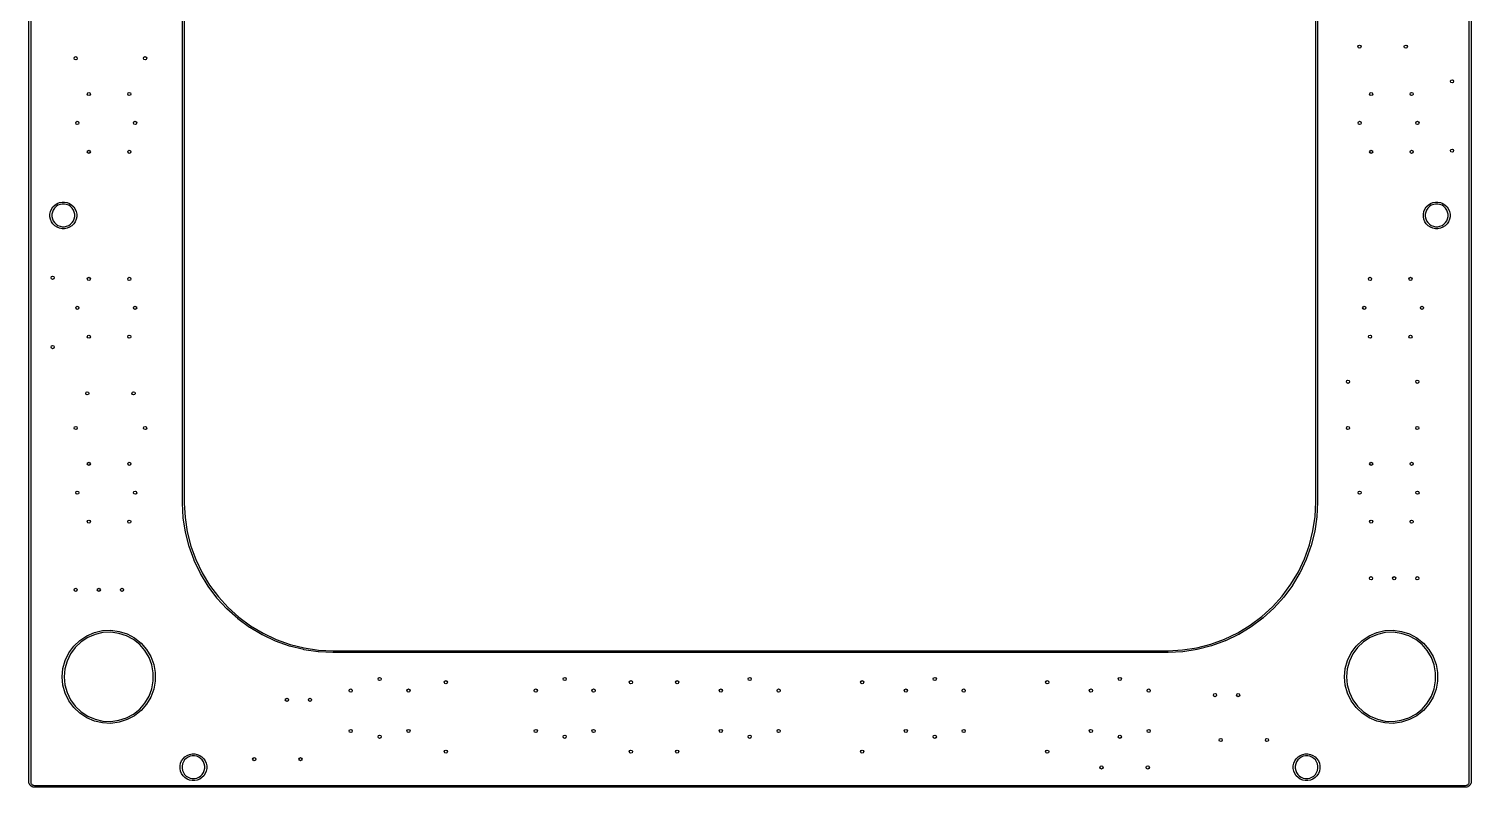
# Model space of a CAD drawing. Extents: x 17 to 176, y -177 to -9.
# Drawn here: x 17.2 to 175.6, y -176.6 to -93.3 of the extents above; entities that cross this region are included whole.
import ezdxf

# ---------------------------------------------------------------- set-up
doc = ezdxf.new("R2010")
doc.units = 0
doc.layers.add('BLACK', color=7, linetype='CONTINUOUS')

msp = doc.modelspace()

# ---------------------------------------------------------------- linework, layer by layer
at = {"layer": 'BLACK', "linetype": 'CONTINUOUS'}
for p, q in [((17.2038, -176.027), (17.2037, -52.2359)), ((17.4037, -52.2457), (17.4037, -176.02)), ((175.382, -176.017), (175.382, -52.2426)), ((175.582, -52.2359), (175.582, -176.027)), ((34.063, -145.298), (34.063, -53.7107)), ((34.263, -53.7181), (34.263, -145.293)), ((158.523, -145.291), (158.523, -53.716)), ((158.723, -53.7107), (158.723, -145.298)), ((20.2958, -112.493), (20.5625, -112.383)), ((20.5625, -112.383), (20.8456, -112.327)), ((20.8456, -112.327), (21.1343, -112.327)), ((21.1343, -112.327), (21.4174, -112.383)), ((21.4174, -112.383), (21.6841, -112.493)), ((171.102, -112.493), (171.369, -112.383)), ((171.369, -112.383), (171.652, -112.327)), ((171.652, -112.327), (171.94, -112.327)), ((171.94, -112.327), (172.224, -112.383)), ((172.224, -112.383), (172.49, -112.493)), ((19.5245, -113.648), (19.5808, -113.365)), ((19.5245, -113.936), (19.5245, -113.648)), ((19.5808, -114.219), (19.5245, -113.936)), ((19.5808, -113.365), (19.6912, -113.098)), ((19.6912, -113.098), (19.8516, -112.858)), ((19.7913, -113.428), (19.7434, -113.669)), ((19.7434, -113.669), (19.7434, -113.915)), ((19.7434, -113.915), (19.7913, -114.156)), ((19.8853, -113.202), (19.7913, -113.428)), ((19.8516, -112.858), (20.0557, -112.654)), ((20.0217, -112.997), (19.8853, -113.202)), ((20.1953, -112.824), (20.0217, -112.997)), ((20.0557, -112.654), (20.2958, -112.493)), ((20.3995, -112.687), (20.1953, -112.824)), ((20.6263, -112.593), (20.3995, -112.687)), ((20.8671, -112.545), (20.6263, -112.593)), ((21.1127, -112.545), (20.8671, -112.545)), ((21.3535, -112.593), (21.1127, -112.545)), ((21.5804, -112.687), (21.3535, -112.593)), ((21.7845, -112.824), (21.5804, -112.687)), ((21.6841, -112.493), (21.9241, -112.654)), ((21.9582, -112.997), (21.7845, -112.824)), ((21.9241, -112.654), (22.1282, -112.858)), ((22.0946, -113.202), (21.9582, -112.997)), ((22.1885, -113.428), (22.0946, -113.202)), ((22.1282, -112.858), (22.2886, -113.098)), ((22.2364, -113.669), (22.1885, -113.428)), ((22.1885, -114.156), (22.2364, -113.915)), ((22.2364, -113.915), (22.2364, -113.669)), ((22.2886, -113.098), (22.3991, -113.365)), ((22.3991, -113.365), (22.4554, -113.648)), ((22.4554, -113.936), (22.3991, -114.219)), ((22.4554, -113.648), (22.4554, -113.936)), ((170.331, -113.648), (170.387, -113.365)), ((170.331, -113.936), (170.331, -113.648)), ((170.387, -114.219), (170.331, -113.936)), ((170.387, -113.365), (170.497, -113.098)), ((170.497, -113.098), (170.658, -112.858)), ((170.597, -113.428), (170.55, -113.669)), ((170.55, -113.669), (170.55, -113.915)), ((170.55, -113.915), (170.597, -114.156)), ((170.691, -113.202), (170.597, -113.428)), ((170.658, -112.858), (170.862, -112.654)), ((170.828, -112.997), (170.691, -113.202)), ((171.001, -112.824), (170.828, -112.997)), ((170.862, -112.654), (171.102, -112.493)), ((171.206, -112.687), (171.001, -112.824)), ((171.432, -112.593), (171.206, -112.687)), ((171.673, -112.545), (171.432, -112.593)), ((171.919, -112.545), (171.673, -112.545)), ((172.16, -112.593), (171.919, -112.545)), ((172.387, -112.687), (172.16, -112.593)), ((172.591, -112.824), (172.387, -112.687)), ((172.49, -112.493), (172.73, -112.654)), ((172.764, -112.997), (172.591, -112.824)), ((172.73, -112.654), (172.934, -112.858)), ((172.901, -113.202), (172.764, -112.997)), ((172.995, -113.428), (172.901, -113.202)), ((172.934, -112.858), (173.095, -113.098)), ((173.043, -113.669), (172.995, -113.428)), ((172.995, -114.156), (173.043, -113.915)), ((173.043, -113.915), (173.043, -113.669)), ((173.095, -113.098), (173.205, -113.365)), ((173.205, -113.365), (173.262, -113.648)), ((173.262, -113.936), (173.205, -114.219)), ((173.262, -113.648), (173.262, -113.936)), ((19.6912, -114.486), (19.5808, -114.219)), ((19.8516, -114.726), (19.6912, -114.486)), ((19.7913, -114.156), (19.8853, -114.382)), ((20.0557, -114.93), (19.8516, -114.726)), ((19.8853, -114.382), (20.0217, -114.587)), ((20.0217, -114.587), (20.1953, -114.76)), ((20.2958, -115.091), (20.0557, -114.93)), ((20.1953, -114.76), (20.3995, -114.897)), ((20.5625, -115.201), (20.2958, -115.091)), ((20.3995, -114.897), (20.6263, -114.991)), ((20.8456, -115.257), (20.5625, -115.201)), ((20.6263, -114.991), (20.8671, -115.039)), ((21.1343, -115.257), (20.8456, -115.257)), ((20.8671, -115.039), (21.1127, -115.039)), ((21.1127, -115.039), (21.3535, -114.991)), ((21.4174, -115.201), (21.1343, -115.257)), ((21.3535, -114.991), (21.5804, -114.897)), ((21.6841, -115.091), (21.4174, -115.201)), ((21.5804, -114.897), (21.7845, -114.76)), ((21.9241, -114.93), (21.6841, -115.091)), ((21.7845, -114.76), (21.9582, -114.587)), ((22.1282, -114.726), (21.9241, -114.93)), ((21.9582, -114.587), (22.0946, -114.382)), ((22.0946, -114.382), (22.1885, -114.156)), ((22.2886, -114.486), (22.1282, -114.726)), ((22.3991, -114.219), (22.2886, -114.486)), ((170.497, -114.486), (170.387, -114.219)), ((170.658, -114.726), (170.497, -114.486)), ((170.597, -114.156), (170.691, -114.382)), ((170.862, -114.93), (170.658, -114.726)), ((170.691, -114.382), (170.828, -114.587)), ((170.828, -114.587), (171.001, -114.76)), ((171.102, -115.091), (170.862, -114.93)), ((171.001, -114.76), (171.206, -114.897)), ((171.369, -115.201), (171.102, -115.091)), ((171.206, -114.897), (171.432, -114.991)), ((171.652, -115.257), (171.369, -115.201)), ((171.432, -114.991), (171.673, -115.039)), ((171.94, -115.257), (171.652, -115.257)), ((171.673, -115.039), (171.919, -115.039)), ((171.919, -115.039), (172.16, -114.991)), ((172.224, -115.201), (171.94, -115.257)), ((172.16, -114.991), (172.387, -114.897)), ((172.49, -115.091), (172.224, -115.201)), ((172.387, -114.897), (172.591, -114.76)), ((172.73, -114.93), (172.49, -115.091)), ((172.591, -114.76), (172.764, -114.587)), ((172.934, -114.726), (172.73, -114.93)), ((172.764, -114.587), (172.901, -114.382)), ((172.901, -114.382), (172.995, -114.156)), ((173.095, -114.486), (172.934, -114.726)), ((173.205, -114.219), (173.095, -114.486)), ((34.0634, -145.408), (34.063, -145.298)), ((34.063, -145.298), (34.063, -145.298)), ((34.0635, -145.41), (34.0634, -145.408)), ((34.0635, -145.412), (34.0635, -145.41)), ((34.0636, -145.414), (34.0635, -145.412)), ((34.1532, -147.018), (34.0636, -145.414)), ((34.263, -145.293), (34.2634, -145.405)), ((34.2634, -145.405), (34.3526, -147.001)), ((158.445, -146.888), (158.523, -145.291)), ((158.723, -145.301), (158.644, -146.903)), ((158.723, -145.298), (158.723, -145.301)), ((34.1537, -147.022), (34.1532, -147.018)), ((34.154, -147.026), (34.1537, -147.022)), ((34.1542, -147.027), (34.154, -147.026)), ((34.4, -148.615), (34.1542, -147.027)), ((34.3526, -147.001), (34.5969, -148.579)), ((158.212, -148.467), (158.445, -146.888)), ((158.643, -146.912), (158.409, -148.501)), ((158.644, -146.908), (158.643, -146.912)), ((158.644, -146.903), (158.644, -146.904)), ((158.644, -146.904), (158.644, -146.908)), ((34.4008, -148.619), (34.4, -148.615)), ((34.4016, -148.623), (34.4008, -148.619)), ((34.4019, -148.624), (34.4016, -148.623)), ((34.402, -148.624), (34.4019, -148.624)), ((34.4019, -148.624), (34.4019, -148.624)), ((34.8014, -150.18), (34.402, -148.624)), ((34.5969, -148.579), (34.9939, -150.126)), ((157.825, -150.016), (158.212, -148.467)), ((158.407, -148.511), (158.018, -150.07)), ((158.408, -148.507), (158.407, -148.511)), ((158.409, -148.503), (158.408, -148.507)), ((158.409, -148.501), (158.409, -148.503)), ((34.8027, -150.184), (34.8014, -150.18)), ((34.8038, -150.188), (34.8027, -150.184)), ((34.8043, -150.189), (34.8038, -150.188)), ((35.3537, -151.699), (34.8043, -150.189)), ((34.8043, -150.189), (34.8043, -150.189)), ((34.8043, -150.189), (34.8043, -150.189)), ((34.9939, -150.126), (35.54, -151.626)), ((157.29, -151.52), (157.825, -150.016)), ((158.015, -150.079), (157.477, -151.592)), ((158.017, -150.075), (158.015, -150.079)), ((158.018, -150.071), (158.017, -150.075)), ((158.018, -150.07), (158.018, -150.071)), ((35.3553, -151.703), (35.3537, -151.699)), ((35.3569, -151.707), (35.3553, -151.703)), ((35.3575, -151.708), (35.3569, -151.707)), ((36.0515, -153.156), (35.3575, -151.708)), ((35.3575, -151.708), (35.3575, -151.708)), ((35.3575, -151.708), (35.3575, -151.708)), ((35.54, -151.626), (36.2298, -153.066)), ((156.61, -152.965), (157.29, -151.52)), ((157.473, -151.601), (156.789, -153.055)), ((157.475, -151.597), (157.473, -151.601)), ((157.476, -151.593), (157.475, -151.597)), ((157.477, -151.592), (157.476, -151.593)), ((36.0535, -153.16), (36.0515, -153.156)), ((36.0555, -153.164), (36.0535, -153.16)), ((36.0562, -153.165), (36.0555, -153.164)), ((36.8883, -154.539), (36.0562, -153.165)), ((36.0562, -153.165), (36.0562, -153.165)), ((36.0562, -153.165), (36.0562, -153.165)), ((36.2298, -153.066), (37.0568, -154.431)), ((155.793, -154.336), (156.61, -152.965)), ((156.784, -153.063), (155.962, -154.443)), ((156.786, -153.059), (156.784, -153.063)), ((156.788, -153.056), (156.786, -153.059)), ((156.789, -153.055), (156.788, -153.056)), ((36.8906, -154.542), (36.8883, -154.539)), ((36.8929, -154.546), (36.8906, -154.542)), ((36.8937, -154.547), (36.8929, -154.546)), ((37.856, -155.833), (36.8937, -154.547)), ((37.0568, -154.431), (38.0132, -155.71)), ((154.845, -155.621), (155.793, -154.336)), ((155.957, -154.451), (155.003, -155.744)), ((155.959, -154.448), (155.957, -154.451)), ((155.961, -154.444), (155.959, -154.448)), ((155.962, -154.443), (155.961, -154.444)), ((37.8586, -155.836), (37.856, -155.833)), ((37.8612, -155.84), (37.8586, -155.836)), ((37.8622, -155.841), (37.8612, -155.84)), ((38.9453, -157.027), (37.8622, -155.841)), ((38.0132, -155.71), (39.0897, -156.888)), ((153.777, -156.808), (154.845, -155.621)), ((154.997, -155.752), (153.922, -156.945)), ((155, -155.748), (154.997, -155.752)), ((155.002, -155.745), (155, -155.748)), ((155.003, -155.744), (155.002, -155.745)), ((38.9483, -157.03), (38.9453, -157.027)), ((38.9512, -157.033), (38.9483, -157.03)), ((38.9522, -157.034), (38.9512, -157.033)), ((40.1459, -158.109), (38.9522, -157.034)), ((38.9522, -157.034), (38.9522, -157.034)), ((38.9522, -157.034), (38.9522, -157.034)), ((39.0897, -156.888), (40.2761, -157.957)), ((40.1492, -158.111), (40.1459, -158.109)), ((40.1524, -158.114), (40.1492, -158.111)), ((40.1535, -158.115), (40.1524, -158.114)), ((41.4464, -159.068), (40.1535, -158.115)), ((40.2761, -157.957), (41.5612, -158.904)), ((151.32, -158.841), (152.598, -157.884)), ((152.722, -158.042), (151.436, -159.004)), ((152.598, -157.884), (153.777, -156.808)), ((152.725, -158.039), (152.722, -158.042)), ((152.728, -158.036), (152.725, -158.039)), ((152.729, -158.035), (152.728, -158.036)), ((153.915, -156.952), (152.729, -158.035)), ((153.918, -156.949), (153.915, -156.952)), ((153.921, -156.946), (153.918, -156.949)), ((153.922, -156.945), (153.921, -156.946)), ((153.922, -156.945), (153.922, -156.945)), ((153.922, -156.945), (153.922, -156.945)), ((23.5612, -159.994), (24.4052, -159.634)), ((24.4732, -159.843), (23.6654, -160.188)), ((24.4052, -159.634), (25.3001, -159.429)), ((25.3296, -159.647), (24.4732, -159.843)), ((25.3001, -159.429), (26.2171, -159.388)), ((26.2072, -159.608), (25.3296, -159.647)), ((27.0777, -159.726), (26.2072, -159.608)), ((26.2171, -159.388), (27.1267, -159.511)), ((27.9132, -159.997), (27.0777, -159.726)), ((27.1267, -159.511), (27.9997, -159.795)), ((27.9997, -159.795), (28.808, -160.23)), ((41.4499, -159.07), (41.4464, -159.068)), ((41.4534, -159.073), (41.4499, -159.07)), ((41.4545, -159.073), (41.4534, -159.073)), ((42.8343, -159.896), (41.4545, -159.073)), ((41.5612, -158.904), (42.9325, -159.722)), ((42.838, -159.898), (42.8343, -159.896)), ((42.8417, -159.9), (42.838, -159.898)), ((42.8429, -159.901), (42.8417, -159.9)), ((44.2963, -160.584), (42.8429, -159.901)), ((42.8429, -159.901), (42.8429, -159.901)), ((42.8429, -159.901), (42.8429, -159.901)), ((42.9325, -159.722), (44.3771, -160.401)), ((148.514, -160.358), (149.954, -159.668)), ((150.045, -159.846), (148.596, -160.54)), ((149.954, -159.668), (151.32, -158.841)), ((150.049, -159.844), (150.045, -159.846)), ((150.052, -159.842), (150.049, -159.844)), ((150.053, -159.841), (150.052, -159.842)), ((151.427, -159.009), (150.053, -159.841)), ((150.053, -159.841), (150.053, -159.841)), ((150.053, -159.841), (150.053, -159.841)), ((151.431, -159.007), (151.427, -159.009)), ((151.434, -159.005), (151.431, -159.007)), ((151.436, -159.004), (151.434, -159.005)), ((164.372, -159.994), (165.216, -159.634)), ((165.284, -159.843), (164.477, -160.188)), ((165.216, -159.634), (166.111, -159.429)), ((166.141, -159.647), (165.284, -159.843)), ((166.111, -159.429), (167.028, -159.388)), ((167.018, -159.608), (166.141, -159.647)), ((167.889, -159.726), (167.018, -159.608)), ((167.028, -159.388), (167.938, -159.511)), ((168.724, -159.997), (167.889, -159.726)), ((167.938, -159.511), (168.811, -159.795)), ((168.811, -159.795), (169.619, -160.23)), ((21.5921, -161.877), (22.1317, -161.134)), ((22.2973, -161.279), (21.781, -161.99)), ((22.1317, -161.134), (22.7951, -160.5)), ((22.9323, -160.672), (22.2973, -161.279)), ((22.7951, -160.5), (23.5612, -159.994)), ((23.6654, -160.188), (22.9323, -160.672)), ((28.6868, -160.414), (27.9132, -159.997)), ((29.3736, -160.961), (28.6868, -160.414)), ((28.808, -160.23), (29.5256, -160.802)), ((29.9516, -161.623), (29.3736, -160.961)), ((29.5256, -160.802), (30.1295, -161.494)), ((30.1295, -161.494), (30.6003, -162.282)), ((44.3002, -160.586), (44.2963, -160.584)), ((44.3041, -160.588), (44.3002, -160.586)), ((44.3054, -160.588), (44.3041, -160.588)), ((45.8186, -161.127), (44.3054, -160.588)), ((44.3771, -160.401), (45.8811, -160.937)), ((45.8226, -161.128), (45.8186, -161.127)), ((45.8266, -161.129), (45.8226, -161.128)), ((45.8279, -161.13), (45.8266, -161.129)), ((47.3865, -161.518), (45.8279, -161.13)), ((45.8811, -160.937), (47.4302, -161.323)), ((47.3906, -161.519), (47.3865, -161.518)), ((47.3947, -161.52), (47.3906, -161.519)), ((47.3961, -161.52), (47.3947, -161.52)), ((48.9852, -161.755), (47.3961, -161.52)), ((47.4302, -161.323), (49.0095, -161.556)), ((142.294, -161.634), (143.89, -161.545)), ((143.89, -161.545), (145.468, -161.301)), ((145.503, -161.498), (143.916, -161.743)), ((145.468, -161.301), (147.014, -160.904)), ((145.507, -161.497), (145.503, -161.498)), ((145.511, -161.496), (145.507, -161.497)), ((145.513, -161.496), (145.511, -161.496)), ((147.069, -161.096), (145.513, -161.496)), ((145.513, -161.496), (145.513, -161.496)), ((145.513, -161.496), (145.513, -161.496)), ((147.014, -160.904), (148.514, -160.358)), ((147.073, -161.095), (147.069, -161.096)), ((147.077, -161.094), (147.073, -161.095)), ((147.078, -161.093), (147.077, -161.094)), ((148.587, -160.544), (147.078, -161.093)), ((147.078, -161.093), (147.078, -161.093)), ((147.078, -161.093), (147.078, -161.093)), ((148.591, -160.542), (148.587, -160.544)), ((148.595, -160.541), (148.591, -160.542)), ((148.596, -160.54), (148.595, -160.541)), ((148.596, -160.54), (148.596, -160.54)), ((148.596, -160.54), (148.596, -160.54)), ((162.403, -161.877), (162.943, -161.134)), ((163.109, -161.279), (162.592, -161.99)), ((162.943, -161.134), (163.606, -160.5)), ((163.744, -160.672), (163.109, -161.279)), ((163.606, -160.5), (164.372, -159.994)), ((164.477, -160.188), (163.744, -160.672)), ((169.498, -160.414), (168.724, -159.997)), ((170.185, -160.961), (169.498, -160.414)), ((169.619, -160.23), (170.337, -160.802)), ((170.763, -161.623), (170.185, -160.961)), ((170.337, -160.802), (170.941, -161.494)), ((170.941, -161.494), (171.412, -162.282)), ((20.9497, -163.589), (21.1939, -162.704)), ((21.3998, -162.781), (21.1661, -163.628)), ((21.1939, -162.704), (21.5921, -161.877)), ((21.781, -161.99), (21.3998, -162.781)), ((30.4021, -162.377), (29.9516, -161.623)), ((30.7108, -163.2), (30.4021, -162.377)), ((30.6003, -162.282), (30.9229, -163.141)), ((48.9893, -161.755), (48.9852, -161.755)), ((48.9935, -161.756), (48.9893, -161.755)), ((48.9949, -161.756), (48.9935, -161.756)), ((50.5968, -161.834), (48.9949, -161.756)), ((49.0095, -161.556), (50.6066, -161.635)), ((50.5992, -161.834), (50.5968, -161.834)), ((142.187, -161.834), (50.5992, -161.834)), ((50.6066, -161.635), (142.182, -161.635)), ((142.182, -161.635), (142.294, -161.634)), ((142.297, -161.834), (142.187, -161.834)), ((142.187, -161.834), (142.187, -161.834)), ((142.299, -161.834), (142.297, -161.834)), ((142.301, -161.834), (142.299, -161.834)), ((142.302, -161.834), (142.301, -161.834)), ((143.906, -161.744), (142.302, -161.834)), ((143.91, -161.744), (143.906, -161.744)), ((143.914, -161.743), (143.91, -161.744)), ((143.916, -161.743), (143.914, -161.743)), ((161.761, -163.589), (162.005, -162.704)), ((162.211, -162.781), (161.977, -163.628)), ((162.005, -162.704), (162.403, -161.877)), ((162.592, -161.99), (162.211, -162.781)), ((171.213, -162.377), (170.763, -161.623)), ((171.522, -163.2), (171.213, -162.377)), ((171.412, -162.282), (171.734, -163.141)), ((20.8674, -164.503), (20.9497, -163.589)), ((20.9497, -165.417), (20.8674, -164.503)), ((21.1661, -163.628), (21.0874, -164.503)), ((21.0874, -164.503), (21.1661, -165.378)), ((30.8677, -164.064), (30.7108, -163.2)), ((30.8677, -164.942), (30.8677, -164.064)), ((30.9229, -163.141), (31.0868, -164.044)), ((31.0868, -164.044), (31.0868, -164.962)), ((161.679, -164.503), (161.761, -163.589)), ((161.761, -165.417), (161.679, -164.503)), ((161.977, -163.628), (161.899, -164.503)), ((161.899, -164.503), (161.977, -165.378)), ((171.679, -164.064), (171.522, -163.2)), ((171.679, -164.942), (171.679, -164.064)), ((171.734, -163.141), (171.898, -164.044)), ((171.898, -164.044), (171.898, -164.962)), ((21.1939, -166.302), (20.9497, -165.417)), ((21.1661, -165.378), (21.3998, -166.225)), ((21.3998, -166.225), (21.781, -167.016)), ((30.4021, -166.629), (30.7108, -165.807)), ((30.9229, -165.865), (30.6003, -166.725)), ((30.7108, -165.807), (30.8677, -164.942)), ((31.0868, -164.962), (30.9229, -165.865)), ((162.005, -166.302), (161.761, -165.417)), ((161.977, -165.378), (162.211, -166.225)), ((162.211, -166.225), (162.592, -167.016)), ((171.213, -166.629), (171.522, -165.807)), ((171.734, -165.865), (171.412, -166.725)), ((171.522, -165.807), (171.679, -164.942)), ((171.898, -164.962), (171.734, -165.865)), ((21.5921, -167.129), (21.1939, -166.302)), ((22.1317, -167.872), (21.5921, -167.129)), ((21.781, -167.016), (22.2973, -167.727)), ((22.7951, -168.506), (22.1317, -167.872)), ((22.2973, -167.727), (22.9323, -168.334)), ((29.3736, -168.045), (29.9516, -167.383)), ((30.1295, -167.513), (29.5256, -168.204)), ((29.9516, -167.383), (30.4021, -166.629)), ((30.6003, -166.725), (30.1295, -167.513)), ((162.403, -167.129), (162.005, -166.302)), ((162.943, -167.872), (162.403, -167.129)), ((162.592, -167.016), (163.109, -167.727)), ((163.606, -168.506), (162.943, -167.872)), ((163.109, -167.727), (163.744, -168.334)), ((170.185, -168.045), (170.763, -167.383)), ((170.941, -167.513), (170.337, -168.204)), ((170.763, -167.383), (171.213, -166.629)), ((171.412, -166.725), (170.941, -167.513)), ((23.5612, -169.012), (22.7951, -168.506)), ((22.9323, -168.334), (23.6654, -168.818)), ((24.4052, -169.373), (23.5612, -169.012)), ((23.6654, -168.818), (24.4732, -169.163)), ((25.3001, -169.577), (24.4052, -169.373)), ((24.4732, -169.163), (25.3296, -169.359)), ((25.3296, -169.359), (26.2072, -169.398)), ((26.2072, -169.398), (27.0777, -169.28)), ((27.0777, -169.28), (27.9132, -169.009)), ((27.9997, -169.211), (27.1267, -169.495)), ((27.9132, -169.009), (28.6868, -168.593)), ((28.808, -168.776), (27.9997, -169.211)), ((28.6868, -168.593), (29.3736, -168.045)), ((29.5256, -168.204), (28.808, -168.776)), ((164.372, -169.012), (163.606, -168.506)), ((163.744, -168.334), (164.477, -168.818)), ((165.216, -169.373), (164.372, -169.012)), ((164.477, -168.818), (165.284, -169.163)), ((166.111, -169.577), (165.216, -169.373)), ((165.284, -169.163), (166.141, -169.359)), ((166.141, -169.359), (167.018, -169.398)), ((167.018, -169.398), (167.889, -169.28)), ((167.889, -169.28), (168.724, -169.009)), ((168.811, -169.211), (167.938, -169.495)), ((168.724, -169.009), (169.498, -168.593)), ((169.619, -168.776), (168.811, -169.211)), ((169.498, -168.593), (170.185, -168.045)), ((170.337, -168.204), (169.619, -168.776)), ((26.2171, -169.618), (25.3001, -169.577)), ((27.1267, -169.495), (26.2171, -169.618)), ((167.028, -169.618), (166.111, -169.577)), ((167.938, -169.495), (167.028, -169.618)), ((33.8088, -174.29), (33.8651, -174.007)), ((33.8651, -174.007), (33.9756, -173.74)), ((33.9756, -173.74), (34.136, -173.5)), ((34.0756, -174.071), (34.0277, -174.312)), ((34.1696, -173.844), (34.0756, -174.071)), ((34.136, -173.5), (34.3401, -173.296)), ((34.306, -173.64), (34.1696, -173.844)), ((34.4796, -173.466), (34.306, -173.64)), ((34.3401, -173.296), (34.5801, -173.136)), ((34.6838, -173.33), (34.4796, -173.466)), ((34.5801, -173.136), (34.8468, -173.025)), ((34.9107, -173.236), (34.6838, -173.33)), ((34.8468, -173.025), (35.1299, -172.969)), ((35.1515, -173.188), (34.9107, -173.236)), ((35.1299, -172.969), (35.4186, -172.969)), ((35.397, -173.188), (35.1515, -173.188)), ((35.6378, -173.236), (35.397, -173.188)), ((35.4186, -172.969), (35.7017, -173.025)), ((35.8647, -173.33), (35.6378, -173.236)), ((35.7017, -173.025), (35.9684, -173.136)), ((36.0689, -173.466), (35.8647, -173.33)), ((35.9684, -173.136), (36.2084, -173.296)), ((36.2425, -173.64), (36.0689, -173.466)), ((36.2084, -173.296), (36.4125, -173.5)), ((36.3789, -173.844), (36.2425, -173.64)), ((36.4729, -174.071), (36.3789, -173.844)), ((36.4125, -173.5), (36.5729, -173.74)), ((36.5208, -174.312), (36.4729, -174.071)), ((36.5729, -173.74), (36.6834, -174.007)), ((36.6834, -174.007), (36.7397, -174.29)), ((156.046, -174.29), (156.103, -174.007)), ((156.103, -174.007), (156.213, -173.74)), ((156.213, -173.74), (156.373, -173.5)), ((156.313, -174.071), (156.265, -174.312)), ((156.407, -173.844), (156.313, -174.071)), ((156.373, -173.5), (156.578, -173.296)), ((156.544, -173.64), (156.407, -173.844)), ((156.717, -173.466), (156.544, -173.64)), ((156.578, -173.296), (156.818, -173.136)), ((156.921, -173.33), (156.717, -173.466)), ((156.818, -173.136), (157.084, -173.025)), ((157.148, -173.236), (156.921, -173.33)), ((157.084, -173.025), (157.367, -172.969)), ((157.389, -173.188), (157.148, -173.236)), ((157.367, -172.969), (157.656, -172.969)), ((157.635, -173.188), (157.389, -173.188)), ((157.875, -173.236), (157.635, -173.188)), ((157.656, -172.969), (157.939, -173.025)), ((158.102, -173.33), (157.875, -173.236)), ((157.939, -173.025), (158.206, -173.136)), ((158.306, -173.466), (158.102, -173.33)), ((158.206, -173.136), (158.446, -173.296)), ((158.48, -173.64), (158.306, -173.466)), ((158.446, -173.296), (158.65, -173.5)), ((158.616, -173.844), (158.48, -173.64)), ((158.71, -174.071), (158.616, -173.844)), ((158.65, -173.5), (158.81, -173.74)), ((158.758, -174.312), (158.71, -174.071)), ((158.81, -173.74), (158.921, -174.007)), ((158.921, -174.007), (158.977, -174.29)), ((33.8088, -174.579), (33.8088, -174.29)), ((33.8651, -174.862), (33.8088, -174.579)), ((33.9756, -175.129), (33.8651, -174.862)), ((34.136, -175.369), (33.9756, -175.129)), ((34.0277, -174.312), (34.0277, -174.557)), ((34.0277, -174.557), (34.0756, -174.798)), ((34.0756, -174.798), (34.1696, -175.025)), ((34.3401, -175.573), (34.136, -175.369)), ((34.1696, -175.025), (34.306, -175.229)), ((34.306, -175.229), (34.4796, -175.403)), ((34.5801, -175.733), (34.3401, -175.573)), ((34.4796, -175.403), (34.6838, -175.539)), ((34.8468, -175.844), (34.5801, -175.733)), ((34.6838, -175.539), (34.9107, -175.633)), ((34.9107, -175.633), (35.1515, -175.681)), ((35.1515, -175.681), (35.397, -175.681)), ((35.397, -175.681), (35.6378, -175.633)), ((35.6378, -175.633), (35.8647, -175.539)), ((35.9684, -175.733), (35.7017, -175.844)), ((35.8647, -175.539), (36.0689, -175.403)), ((36.2084, -175.573), (35.9684, -175.733)), ((36.0689, -175.403), (36.2425, -175.229)), ((36.4125, -175.369), (36.2084, -175.573)), ((36.2425, -175.229), (36.3789, -175.025)), ((36.3789, -175.025), (36.4729, -174.798)), ((36.5729, -175.129), (36.4125, -175.369)), ((36.4729, -174.798), (36.5208, -174.557)), ((36.5208, -174.557), (36.5208, -174.312)), ((36.6834, -174.862), (36.5729, -175.129)), ((36.7397, -174.579), (36.6834, -174.862)), ((36.7397, -174.29), (36.7397, -174.579)), ((156.046, -174.579), (156.046, -174.29)), ((156.103, -174.862), (156.046, -174.579)), ((156.213, -175.129), (156.103, -174.862)), ((156.373, -175.369), (156.213, -175.129)), ((156.265, -174.312), (156.265, -174.557)), ((156.265, -174.557), (156.313, -174.798)), ((156.313, -174.798), (156.407, -175.025)), ((156.578, -175.573), (156.373, -175.369)), ((156.407, -175.025), (156.544, -175.229)), ((156.544, -175.229), (156.717, -175.403)), ((156.818, -175.733), (156.578, -175.573)), ((156.717, -175.403), (156.921, -175.539)), ((157.084, -175.844), (156.818, -175.733)), ((156.921, -175.539), (157.148, -175.633)), ((157.148, -175.633), (157.389, -175.681)), ((157.389, -175.681), (157.635, -175.681)), ((157.635, -175.681), (157.875, -175.633)), ((157.875, -175.633), (158.102, -175.539)), ((158.206, -175.733), (157.939, -175.844)), ((158.102, -175.539), (158.306, -175.403)), ((158.446, -175.573), (158.206, -175.733)), ((158.306, -175.403), (158.48, -175.229)), ((158.65, -175.369), (158.446, -175.573)), ((158.48, -175.229), (158.616, -175.025)), ((158.616, -175.025), (158.71, -174.798)), ((158.81, -175.129), (158.65, -175.369)), ((158.71, -174.798), (158.758, -174.557)), ((158.758, -174.557), (158.758, -174.312)), ((158.921, -174.862), (158.81, -175.129)), ((158.977, -174.579), (158.921, -174.862)), ((158.977, -174.29), (158.977, -174.579)), ((17.2042, -176.031), (17.2038, -176.027)), ((17.2042, -176.035), (17.2042, -176.031)), ((17.2043, -176.036), (17.2042, -176.035)), ((17.2147, -176.135), (17.2043, -176.036)), ((17.2165, -176.143), (17.2147, -176.135)), ((17.2182, -176.152), (17.2165, -176.143)), ((17.2186, -176.154), (17.2182, -176.152)), ((17.2479, -176.248), (17.2186, -176.154)), ((17.2514, -176.257), (17.2479, -176.248)), ((17.2548, -176.265), (17.2514, -176.257)), ((17.2555, -176.266), (17.2548, -176.265)), ((17.3026, -176.354), (17.2555, -176.266)), ((17.3077, -176.361), (17.3026, -176.354)), ((17.3127, -176.369), (17.3077, -176.361)), ((17.3135, -176.37), (17.3127, -176.369)), ((17.3136, -176.37), (17.3135, -176.37)), ((17.3135, -176.37), (17.3135, -176.37)), ((17.3767, -176.446), (17.3136, -176.37)), ((17.3832, -176.453), (17.3767, -176.446)), ((17.3895, -176.459), (17.3832, -176.453)), ((17.3906, -176.46), (17.3895, -176.459)), ((17.4674, -176.523), (17.3906, -176.46)), ((17.3906, -176.46), (17.3906, -176.46)), ((17.3906, -176.46), (17.3906, -176.46)), ((17.4037, -176.02), (17.4126, -176.104)), ((17.4126, -176.104), (17.4361, -176.18)), ((17.4361, -176.18), (17.4739, -176.25)), ((17.475, -176.528), (17.4674, -176.523)), ((17.4739, -176.25), (17.5246, -176.311)), ((17.4825, -176.533), (17.475, -176.528)), ((17.4837, -176.533), (17.4825, -176.533)), ((17.5712, -176.58), (17.4837, -176.533)), ((17.4837, -176.533), (17.4837, -176.533)), ((17.4837, -176.533), (17.4837, -176.533)), ((17.5246, -176.311), (17.5862, -176.361)), ((17.5796, -176.583), (17.5712, -176.58)), ((17.5879, -176.587), (17.5796, -176.583)), ((17.5862, -176.361), (17.6565, -176.399)), ((17.5893, -176.587), (17.5879, -176.587)), ((17.6842, -176.616), (17.5893, -176.587)), ((17.6565, -176.399), (17.7326, -176.422)), ((17.6931, -176.618), (17.6842, -176.616)), ((17.7019, -176.62), (17.6931, -176.618)), ((17.7033, -176.62), (17.7019, -176.62)), ((17.802, -176.63), (17.7033, -176.62)), ((17.7326, -176.422), (17.8166, -176.43)), ((17.8068, -176.63), (17.802, -176.63)), ((17.802, -176.63), (17.802, -176.63)), ((174.979, -176.63), (17.8068, -176.63)), ((17.8166, -176.43), (174.972, -176.43)), ((35.1299, -175.9), (34.8468, -175.844)), ((35.4186, -175.9), (35.1299, -175.9)), ((35.7017, -175.844), (35.4186, -175.9)), ((157.367, -175.9), (157.084, -175.844)), ((157.656, -175.9), (157.367, -175.9)), ((157.939, -175.844), (157.656, -175.9)), ((174.972, -176.43), (175.056, -176.421)), ((174.984, -176.63), (174.979, -176.63)), ((174.987, -176.63), (174.984, -176.63)), ((174.988, -176.629), (174.987, -176.63)), ((175.087, -176.619), (174.988, -176.629)), ((175.056, -176.421), (175.132, -176.398)), ((175.096, -176.617), (175.087, -176.619)), ((175.105, -176.616), (175.096, -176.617)), ((175.106, -176.615), (175.105, -176.616)), ((175.201, -176.586), (175.106, -176.615)), ((175.132, -176.398), (175.202, -176.36)), ((175.209, -176.582), (175.201, -176.586)), ((175.202, -176.36), (175.263, -176.309)), ((175.217, -176.579), (175.209, -176.582)), ((175.219, -176.578), (175.217, -176.579)), ((175.306, -176.531), (175.219, -176.578)), ((175.263, -176.309), (175.314, -176.248)), ((175.313, -176.526), (175.306, -176.531)), ((175.321, -176.521), (175.313, -176.526)), ((175.314, -176.248), (175.351, -176.177)), ((175.322, -176.52), (175.321, -176.521)), ((175.398, -176.457), (175.322, -176.52)), ((175.322, -176.52), (175.322, -176.52)), ((175.322, -176.52), (175.322, -176.52)), ((175.351, -176.177), (175.374, -176.101)), ((175.374, -176.101), (175.382, -176.017)), ((175.405, -176.451), (175.398, -176.457)), ((175.411, -176.444), (175.405, -176.451)), ((175.412, -176.443), (175.411, -176.444)), ((175.475, -176.366), (175.412, -176.443)), ((175.412, -176.443), (175.412, -176.443)), ((175.412, -176.443), (175.412, -176.443)), ((175.48, -176.359), (175.475, -176.366)), ((175.485, -176.351), (175.48, -176.359)), ((175.486, -176.35), (175.485, -176.351)), ((175.532, -176.263), (175.486, -176.35)), ((175.486, -176.35), (175.486, -176.35)), ((175.486, -176.35), (175.486, -176.35)), ((175.536, -176.254), (175.532, -176.263)), ((175.539, -176.246), (175.536, -176.254)), ((175.54, -176.244), (175.539, -176.246)), ((175.568, -176.15), (175.54, -176.244)), ((175.57, -176.141), (175.568, -176.15)), ((175.572, -176.132), (175.57, -176.141)), ((175.582, -176.032), (175.572, -176.13)), ((175.572, -176.13), (175.572, -176.132)), ((175.582, -176.027), (175.582, -176.032)), ((175.582, -176.032), (175.582, -176.032))]:
    msp.add_line(p, q, dxfattribs=at)
at = {"layer": 'BLACK'}
for centre in [(22.352, -96.52), (22.352, -96.52), (29.972, -96.52), (29.972, -96.52), (163.322, -95.25), (163.322, -95.25), (168.402, -95.25), (168.402, -95.25), (173.482, -99.06), (173.482, -99.06), (23.793, -100.455), (23.793, -100.455), (28.238, -100.455), (28.238, -100.455), (164.603, -100.455), (164.603, -100.455), (169.048, -100.455), (169.048, -100.455), (22.523, -103.63), (22.523, -103.63), (28.873, -103.63), (28.873, -103.63), (163.333, -103.63), (163.333, -103.63), (169.683, -103.63), (169.683, -103.63), (23.793, -106.805), (23.793, -106.805), (28.238, -106.805), (28.238, -106.805), (164.603, -106.805), (164.603, -106.805), (169.048, -106.805), (169.048, -106.805), (173.482, -106.68), (173.482, -106.68), (19.812, -120.65), (19.812, -120.65), (23.793, -120.775), (23.793, -120.775), (28.238, -120.775), (28.238, -120.775), (164.476, -120.775), (164.476, -120.775), (168.921, -120.775), (168.921, -120.775), (22.523, -123.95), (22.523, -123.95), (28.873, -123.95), (28.873, -123.95), (163.841, -123.95), (163.841, -123.95), (170.191, -123.95), (170.191, -123.95), (19.812, -128.27), (19.812, -128.27), (23.793, -127.125), (23.793, -127.125), (28.238, -127.125), (28.238, -127.125), (164.476, -127.125), (164.476, -127.125), (168.921, -127.125), (168.921, -127.125), (162.052, -132.08), (162.052, -132.08), (169.672, -132.08), (169.672, -132.08), (23.622, -133.35), (23.622, -133.35), (28.702, -133.35), (28.702, -133.35), (22.352, -137.16), (22.352, -137.16), (29.972, -137.16), (29.972, -137.16), (162.052, -137.16), (162.052, -137.16), (169.672, -137.16), (169.672, -137.16), (23.793, -141.095), (23.793, -141.095), (28.238, -141.095), (28.238, -141.095), (164.603, -141.095), (164.603, -141.095), (169.048, -141.095), (169.048, -141.095), (22.523, -144.27), (22.523, -144.27), (28.873, -144.27), (28.873, -144.27), (163.333, -144.27), (163.333, -144.27), (169.683, -144.27), (169.683, -144.27), (23.793, -147.445), (23.793, -147.445), (28.238, -147.445), (28.238, -147.445), (164.603, -147.445), (164.603, -147.445), (169.048, -147.445), (169.048, -147.445), (164.592, -153.67), (164.592, -153.67), (167.132, -153.67), (167.132, -153.67), (169.672, -153.67), (169.672, -153.67), (22.352, -154.94), (22.352, -154.94), (24.892, -154.94), (24.892, -154.94), (27.432, -154.94), (27.432, -154.94), (55.722, -164.741), (55.722, -164.741), (76.042, -164.741), (76.042, -164.741), (96.362, -164.741), (96.362, -164.741), (116.682, -164.741), (116.682, -164.741), (137.002, -164.741), (137.002, -164.741), (52.547, -166.011), (52.547, -166.011), (58.897, -166.011), (58.897, -166.011), (62.992, -165.1), (62.992, -165.1), (72.867, -166.011), (72.867, -166.011), (79.217, -166.011), (79.217, -166.011), (83.312, -165.1), (83.312, -165.1), (88.392, -165.1), (88.392, -165.1), (93.187, -166.011), (93.187, -166.011), (99.537, -166.011), (99.537, -166.011), (108.712, -165.1), (108.712, -165.1), (113.507, -166.011), (113.507, -166.011), (119.857, -166.011), (119.857, -166.011), (129.032, -165.1), (129.032, -165.1), (133.827, -166.011), (133.827, -166.011), (140.177, -166.011), (140.177, -166.011), (45.542, -167.03), (45.542, -167.03), (48.082, -167.03), (48.082, -167.03), (147.462, -166.51), (147.462, -166.51), (150.002, -166.51), (150.002, -166.51), (52.547, -170.456), (52.547, -170.456), (55.722, -171.091), (55.722, -171.091), (58.897, -170.456), (58.897, -170.456), (72.867, -170.456), (72.867, -170.456), (76.042, -171.091), (76.042, -171.091), (79.217, -170.456), (79.217, -170.456), (93.187, -170.456), (93.187, -170.456), (96.362, -171.091), (96.362, -171.091), (99.537, -170.456), (99.537, -170.456), (113.507, -170.456), (113.507, -170.456), (116.682, -171.091), (116.682, -171.091), (119.857, -170.456), (119.857, -170.456), (133.827, -170.456), (133.827, -170.456), (137.002, -171.091), (137.002, -171.091), (140.177, -170.456), (140.177, -170.456), (62.992, -172.72), (62.992, -172.72), (83.312, -172.72), (83.312, -172.72), (88.392, -172.72), (88.392, -172.72), (108.712, -172.72), (108.712, -172.72), (129.032, -172.72), (129.032, -172.72), (148.082, -171.45), (148.082, -171.45), (153.162, -171.45), (153.162, -171.45), (41.952, -173.55), (41.952, -173.55), (47.032, -173.55), (47.032, -173.55), (134.992, -174.46), (134.992, -174.46), (140.072, -174.46), (140.072, -174.46)]:
    msp.add_circle(centre, 0.175, dxfattribs=at)

doc.saveas('drawing.dxf')
